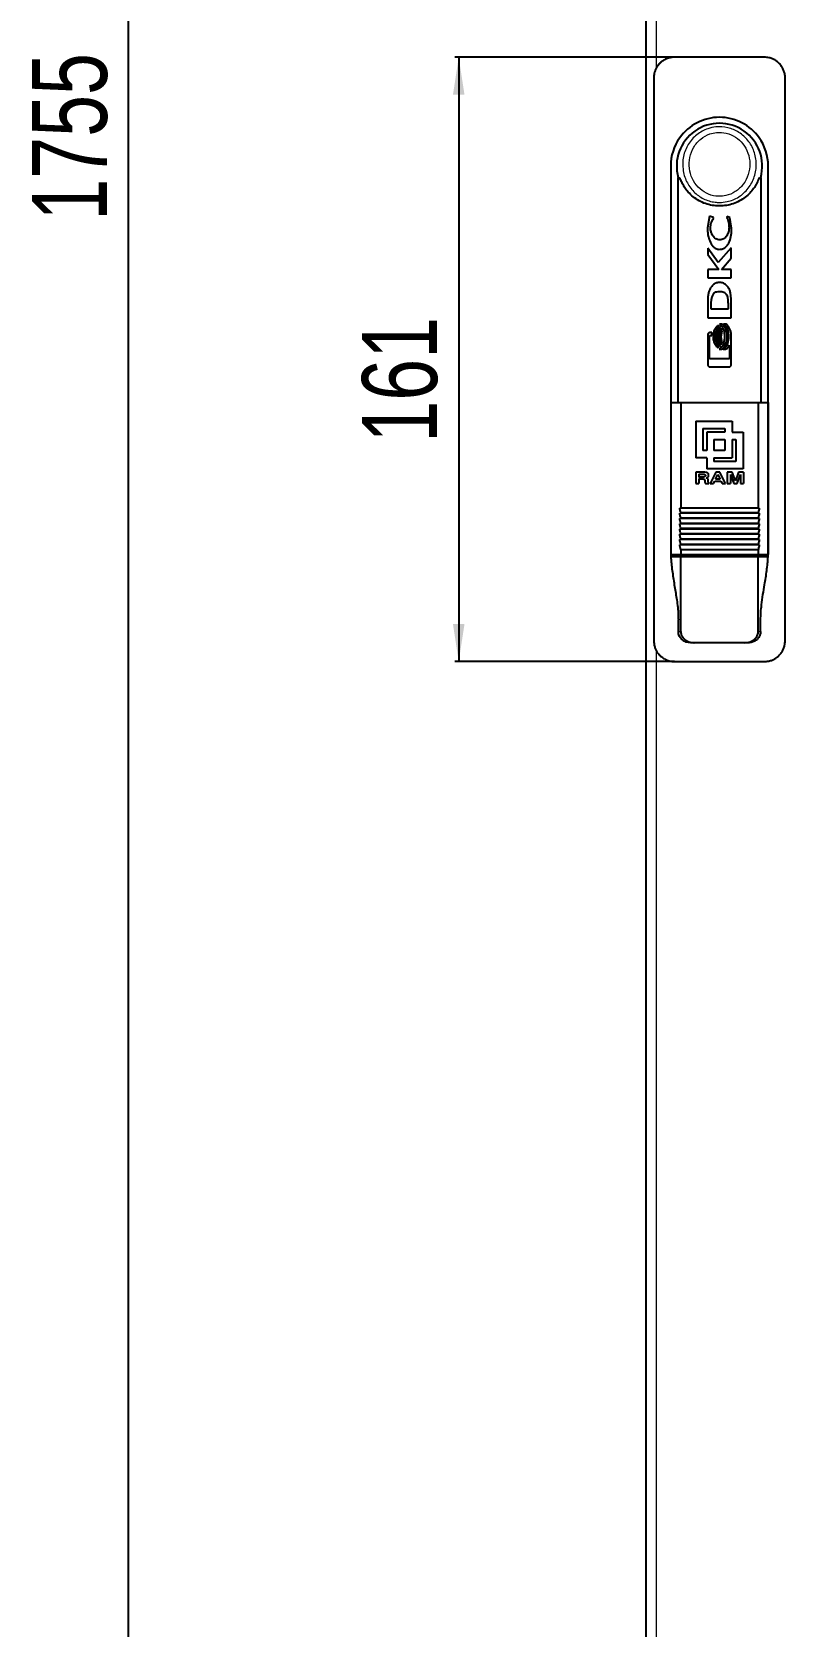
# Model space of a CAD drawing. Header units: millimetres. Extents: x -52 to 1183, y -1011 to 1043.
# Drawn here: x -51.8 to 149, y -335.6 to 89.1 of the extents above; entities that cross this region are included whole.
import ezdxf

# ---------------------------------------------------------------- set-up
doc = ezdxf.new("R2010")
doc.units = ezdxf.units.MM
doc.layers.add('FORMAT', color=7, linetype='Continuous')
doc.styles.add('SLDTEXTSTYLE0', font='TXT', dxfattribs={"width": 0.75})
doc.dimstyles.new('SLDDIMSTYLE0', dxfattribs={"dimtxt": 20, "dimasz": 10, "dimexe": 0, "dimexo": 0.0625, "dimgap": 5, "dimtad": 2, "dimdec": 1, "dimrnd": 1e-09, "dimzin": 12, "dimdsep": 46, "dimtxsty": 'SLDTEXTSTYLE0', "dimsah": 1, "dimcen": 0.09, "dimadec": 0, "dimazin": 3, "dimtfac": 1, "dimtofl": 0, "dimtmove": 0, "dimatfit": 3, "dimfxl": 0, "dimfrac": 2, "dimtolj": 1, "dimtzin": 12, "dimarcsym": 0})

# ---------------------------------------------------------------- blocks, each defined once
blk = doc.blocks.new('_D_1')
at = {"layer": 'FORMAT'}
for p, q in [((111.94, 879.37), (-27.05, 879.37)), ((-26.05, -875.63), (-26.05, 879.37)), ((111.94, -875.63), (-27.05, -875.63))]:
    blk.add_line(p, q, dxfattribs=at)
for points in [[(-26.05, 879.37), (-27.59, 869.37), (-24.51, 869.37)], [(-26.05, -875.63), (-24.51, -865.63), (-27.59, -865.63)]]:
    blk.add_solid(points, dxfattribs=at)
at = {"layer": 'FORMAT', "insert": (-51.83, 38.85), "char_height": 20, "attachment_point": 1, "rotation": 90, "style": 'SLDTEXTSTYLE0'}
blk.add_mtext('1755', dxfattribs=at)
blk = doc.blocks.new('_D_2')
at = {"layer": 'FORMAT'}
for p, q in [((119.44, 82.37), (60.95, 82.37)), ((61.95, 82.37), (61.95, -78.63)), ((119.44, -78.63), (60.95, -78.63))]:
    blk.add_line(p, q, dxfattribs=at)
for points in [[(61.95, 82.37), (60.41, 72.37), (63.49, 72.37)], [(61.95, -78.63), (63.49, -68.63), (60.41, -68.63)]]:
    blk.add_solid(points, dxfattribs=at)
at = {"layer": 'FORMAT', "insert": (36.17, -20.3), "char_height": 20, "attachment_point": 1, "rotation": 90, "style": 'SLDTEXTSTYLE0'}
blk.add_mtext('161', dxfattribs=at)

msp = doc.modelspace()

# ---------------------------------------------------------------- linework, layer by layer
at = {"color": 7, "linetype": 'Continuous', "lineweight": 25}
for p, q in [((111.95, -875.63), (111.95, 879.37)), ((143.45, 82.37), (119.45, 82.37)), ((113.95, 76.87), (113.95, -73.13)), ((148.95, -73.13), (148.95, 76.87)), ((118.45, 53.37), (118.45, -49.63)), ((144.45, -49.63), (144.45, 53.37)), ((120.45, -9.63), (120.45, 50.37)), ((120.45, 50.37), (120.46, 50.37)), ((142.45, 50.37), (142.45, -9.63)), ((142.45, 50.37), (142.45, 50.37)), ((128.76, 40.05), (128.23, 36.89)), ((129.84, 39.67), (128.76, 40.05)), ((129.84, 39.38), (129.84, 39.67)), ((134.24, 39.65), (133.44, 39.93)), ((133.44, 39.93), (133.44, 39.69)), ((134.68, 36.87), (134.24, 39.65)), ((131.1, 27.7), (128.31, 31.5)), ((128.31, 31.5), (128.31, 29.8)), ((128.31, 29.8), (131.26, 25.81)), ((134.6, 31.59), (131.1, 27.7)), ((134.6, 28.85), (134.6, 31.59)), ((131.26, 25.81), (128.31, 25.81)), ((128.31, 25.81), (128.31, 23.59)), ((131.96, 25.81), (134.6, 28.85)), ((134.6, 25.81), (131.96, 25.81)), ((134.6, 23.59), (134.6, 25.81)), ((128.31, 23.59), (134.6, 23.59)), ((128.31, 17.19), (128.31, 12.95)), ((129.27, 17.85), (129.19, 16.87)), ((134.57, 18.01), (134.4, 19.63)), ((134.6, 17.01), (134.57, 18.01)), ((134.6, 16.99), (134.6, 17.01)), ((128.31, 12.95), (134.6, 12.95)), ((129.19, 16.87), (129.19, 15.32)), ((129.19, 15.32), (133.82, 15.32)), ((133.82, 15.32), (133.82, 16.74)), ((134.6, 16.97), (134.6, 16.99)), ((134.6, 12.95), (134.6, 16.97)), ((129.4, 9.02), (128.97, 9.02)), ((129.4, 8.23), (129.4, 9.02)), ((131.41, 10.72), (131.18, 10.87)), ((132.15, 11.25), (131.48, 11.25)), ((131.79, 10.32), (131.55, 10.6)), ((131.89, 7.95), (132.17, 9.51)), ((132.17, 9.51), (131.94, 10.07)), ((133.24, 11.25), (132.55, 11.25)), ((128.31, 8.37), (128.31, 0.52)), ((128.82, 1.98), (128.82, 8.23)), ((128.82, 8.23), (129.4, 8.23)), ((131.13, 5.05), (131.39, 5.19)), ((131.33, 4.58), (132, 4.58)), ((131.54, 5.3), (131.79, 5.58)), ((132.17, 6.38), (131.89, 7.95)), ((131.94, 5.82), (132.17, 6.38)), ((132.4, 4.58), (133.09, 4.58)), ((134.11, 5.66), (134.11, 1.98)), ((134.6, 0.52), (134.6, 8.37)), ((134.11, 1.98), (128.82, 1.98)), ((128.97, -0.13), (133.94, -0.13)), ((118.49, -9.63), (118.49, -50.13)), ((118.49, -9.63), (121.11, -9.63)), ((121.11, -9.63), (141.8, -9.63)), ((121.11, -9.63), (121.11, -37.63)), ((141.8, -9.63), (141.8, -37.63)), ((141.8, -9.63), (144.42, -9.63)), ((144.42, -9.63), (144.42, -50.13)), ((125.11, -14.63), (134.87, -14.63)), ((125.11, -14.63), (125.11, -24.39)), ((127.06, -16.58), (127.06, -22.44)), ((127.06, -16.58), (132.92, -16.58)), ((132.92, -16.58), (132.92, -17.56)), ((134.87, -14.63), (134.87, -17.56)), ((128.04, -17.56), (128.04, -22.44)), ((132.92, -17.56), (128.04, -17.56)), ((129.99, -19.51), (129.99, -22.44)), ((129.99, -19.51), (132.92, -19.51)), ((132.92, -19.51), (132.92, -22.44)), ((134.87, -17.56), (137.8, -17.56)), ((134.87, -19.51), (134.87, -24.39)), ((134.87, -19.51), (135.85, -19.51)), ((135.85, -19.51), (135.85, -25.37)), ((137.8, -17.56), (137.8, -27.32)), ((128.04, -24.39), (125.11, -24.39)), ((128.04, -22.44), (127.06, -22.44)), ((128.04, -24.39), (128.04, -27.32)), ((132.92, -22.44), (129.99, -22.44)), ((129.99, -24.39), (129.99, -25.37)), ((129.99, -24.39), (134.87, -24.39)), ((135.85, -25.37), (129.99, -25.37)), ((127.18, -28.19), (125.11, -28.19)), ((125.11, -28.19), (125.11, -31.16)), ((125.99, -28.69), (125.99, -29.49)), ((125.99, -28.69), (127.06, -28.69)), ((127.02, -29.49), (125.99, -29.49)), ((137.8, -27.32), (128.04, -27.32)), ((130.49, -28.19), (128.96, -31.16)), ((130.41, -30.06), (131.01, -28.79)), ((131.52, -28.19), (130.49, -28.19)), ((131.01, -28.79), (131.61, -30.06)), ((133.07, -31.16), (131.52, -28.19)), ((134.84, -28.19), (133.53, -28.19)), ((133.53, -28.19), (133.53, -31.16)), ((134.37, -28.77), (134.37, -31.16)), ((134.37, -28.77), (135.24, -31.16)), ((135.7, -30.45), (134.84, -28.19)), ((136.54, -28.19), (135.7, -30.45)), ((136.16, -31.16), (137.03, -28.77)), ((137.87, -28.19), (136.54, -28.19)), ((137.03, -28.77), (137.03, -31.16)), ((137.87, -28.19), (137.87, -31.16)), ((125.11, -31.16), (125.99, -31.16)), ((125.99, -29.98), (125.99, -31.16)), ((125.99, -29.98), (126.92, -29.98)), ((127.55, -30.46), (127.56, -30.78)), ((127.69, -31.16), (128.65, -31.16)), ((128.48, -30.73), (128.46, -30.37)), ((128.48, -30.73), (128.48, -30.74)), ((128.65, -31.07), (128.65, -31.16)), ((128.96, -31.16), (129.89, -31.16)), ((129.89, -31.16), (130.18, -30.55)), ((130.18, -30.55), (131.85, -30.55)), ((131.61, -30.06), (130.41, -30.06)), ((131.85, -30.55), (132.14, -31.16)), ((132.14, -31.16), (133.07, -31.16)), ((133.53, -31.16), (134.37, -31.16)), ((135.24, -31.16), (136.16, -31.16)), ((137.03, -31.16), (137.87, -31.16)), ((120.85, -37.73), (121.06, -37.73)), ((141.85, -37.73), (121.06, -37.73)), ((141.85, -37.73), (142.05, -37.73)), ((141.85, -39.13), (121.06, -39.13)), ((141.85, -40.53), (121.06, -40.53)), ((141.85, -41.93), (121.06, -41.93)), ((141.85, -43.33), (121.06, -43.33)), ((141.85, -44.73), (121.06, -44.73)), ((141.85, -46.13), (121.06, -46.13)), ((118.49, -50.13), (121.11, -50.13)), ((118.49, -50.63), (121.11, -50.63)), ((120.45, -50.63), (120.45, -50.13)), ((141.85, -47.53), (121.06, -47.53)), ((121.11, -48.83), (121.11, -50.13)), ((121.11, -50.13), (141.8, -50.13)), ((121.11, -70.63), (121.11, -50.63)), ((121.11, -50.63), (141.8, -50.63)), ((141.8, -48.83), (141.8, -50.13)), ((141.8, -50.13), (144.42, -50.13)), ((141.8, -70.63), (141.8, -50.63)), ((141.8, -50.63), (144.42, -50.63)), ((142.45, -50.13), (142.45, -50.63)), ((120.49, -70.63), (120.49, -67.54)), ((142.41, -70.63), (142.41, -67.54)), ((124.73, -73.63), (123.79, -73.63)), ((138.18, -73.63), (124.73, -73.63)), ((139.12, -73.63), (138.18, -73.63)), ((119.45, -78.63), (143.45, -78.63))]:
    msp.add_line(p, q, dxfattribs=at)
at = {"color": 8, "linetype": 'Continuous', "lineweight": 18}
for p, q in [((114.55, 876.77), (114.55, 79.36)), ((121.11, -37.63), (141.8, -37.63)), ((120.49, -70.63), (121.11, -70.63)), ((141.8, -70.63), (142.41, -70.63)), ((114.55, -75.6), (114.55, -873.03))]:
    msp.add_line(p, q, dxfattribs=at)
at = {"color": 7, "linetype": 'Continuous', "lineweight": 25}
for centre, radius, start, end in [((131.45, 53.37), 11.4, 344.7449, 195.2575), ((131.45, 53.37), 13, 35.3944, 144.6056), ((131.45, 53.37), 13, 144.6056, 180), ((131.45, 53.37), 13, 0, 35.3944), ((131.45, -49.63), 13, 180, 184.4117), ((131.45, -49.63), 13, 355.5883, 0)]:
    msp.add_arc(centre, radius, start, end, dxfattribs=at)
for points, knots in [([(119.45, 82.37), (119.3, 82.37), (119, 82.36), (118.54, 82.3), (118.08, 82.2), (117.69, 82.08), (117.27, 81.92), (116.85, 81.73), (116.41, 81.46), (116.03, 81.18), (115.62, 80.82), (115.19, 80.37), (114.83, 79.87), (114.52, 79.33), (114.27, 78.76), (114.11, 78.2), (114.01, 77.68), (113.96, 77.28), (113.96, 76.97), (113.95, 76.87)], [0, 0, 0, 0, 0.052956, 0.106366, 0.160352, 0.214808, 0.249554, 0.315343, 0.374315, 0.429608, 0.476887, 0.565594, 0.644346, 0.691626, 0.780333, 0.859085, 0.894146, 0.964589, 1, 1, 1, 1]), ([(148.95, 76.87), (148.94, 77.18), (148.91, 77.79), (148.67, 78.69), (148.29, 79.55), (147.77, 80.32), (147.13, 81), (146.39, 81.55), (145.56, 81.98), (144.77, 82.23), (144.06, 82.35), (143.66, 82.36), (143.45, 82.37)], [0, 0, 0, 0, 0.105841, 0.214751, 0.320592, 0.429503, 0.535345, 0.644257, 0.7501, 0.859012, 0.929074, 1, 1, 1, 1]), ([(142.45, 50.37), (142.42, 50.28), (142.35, 50.09), (142.21, 50.06), (142.09, 50.09), (142.04, 50.15), (142.01, 50.15), (141.98, 50.11), (141.9, 49.96), (141.74, 49.59), (141.49, 49.01), (141.04, 48.12), (140.35, 47.07), (139.29, 45.86), (137.97, 44.75), (136.4, 43.82), (134.67, 43.15), (132.84, 42.78), (130.96, 42.7), (129.09, 42.94), (127.27, 43.49), (125.59, 44.32), (124.06, 45.43), (122.91, 46.63), (122.06, 47.81), (121.56, 48.7), (121.23, 49.46), (121.05, 49.87), (120.94, 50.08), (120.91, 50.13), (120.88, 50.15), (120.85, 50.14), (120.77, 50.07), (120.65, 50.06), (120.53, 50.16), (120.48, 50.3), (120.46, 50.37)], [0, 0, 0, 0, 0.029866, 0.060771, 0.080581, 0.084244, 0.085862, 0.08847, 0.091879, 0.103764, 0.126235, 0.148889, 0.193609, 0.239219, 0.292874, 0.34803, 0.402686, 0.458886, 0.514249, 0.571205, 0.626758, 0.683939, 0.739166, 0.796042, 0.832708, 0.869862, 0.888172, 0.906854, 0.910284, 0.912985, 0.914825, 0.916689, 0.924521, 0.95598, 0.977796, 1, 1, 1, 1]), ([(129.05, 36.95), (129.08, 37.39), (129.14, 38.26), (129.61, 39.01), (129.84, 39.38)], [0, 0, 0, 0, 0.500963, 1, 1, 1, 1]), ([(133.44, 39.69), (133.6, 39.25), (133.94, 38.37), (133.98, 37.42), (134, 36.95)], [0, 0, 0, 0, 0.500084, 1, 1, 1, 1]), ([(128.23, 36.89), (128.25, 36.3), (128.31, 35.12), (128.81, 33.41), (129.55, 32.1), (130.37, 31.45), (130.93, 31.22), (131.22, 31.19), (131.37, 31.18)], [0, 0, 0, 0, 0.250282, 0.499393, 0.748791, 0.874699, 0.937286, 1, 1, 1, 1]), ([(131.52, 33.69), (131.34, 33.7), (130.96, 33.74), (130.45, 33.99), (130.01, 34.35), (129.53, 34.94), (129.13, 35.82), (129.08, 36.57), (129.05, 36.95)], [0, 0, 0, 0, 0.124416, 0.248357, 0.373982, 0.500169, 0.7494, 1, 1, 1, 1]), ([(131.37, 31.18), (131.68, 31.21), (132.3, 31.26), (133.12, 31.73), (133.73, 32.43), (134.29, 33.53), (134.63, 35.04), (134.66, 36.26), (134.68, 36.87)], [0, 0, 0, 0, 0.125262, 0.250124, 0.375384, 0.500707, 0.750322, 1, 1, 1, 1]), ([(134, 36.95), (133.97, 36.57), (133.91, 35.82), (133.52, 34.95), (133.05, 34.36), (132.61, 33.99), (132.09, 33.74), (131.71, 33.7), (131.52, 33.69)], [0, 0, 0, 0, 0.249965, 0.497821, 0.623014, 0.748581, 0.874284, 1, 1, 1, 1]), ([(134.4, 19.63), (134.31, 19.93), (134.13, 20.53), (133.62, 21.32), (132.93, 21.95), (132.07, 22.36), (131.12, 22.4), (130.23, 22.09), (129.49, 21.49), (129.14, 20.98), (128.96, 20.72)], [0, 0, 0, 0, 0.125557, 0.25014, 0.375477, 0.500068, 0.624419, 0.749377, 0.874071, 1, 1, 1, 1]), ([(128.96, 20.72), (128.83, 20.44), (128.57, 19.9), (128.37, 18.7), (128.34, 17.79), (128.31, 17.19)], [0, 0, 0, 0, 0.249362, 0.499672, 1, 1, 1, 1]), ([(131.47, 19.87), (131.19, 19.86), (130.76, 19.85), (130.22, 19.67), (129.87, 19.42), (129.63, 19.07), (129.41, 18.54), (129.33, 18.13), (129.27, 17.85)], [0, 0, 0, 0, 0.249432, 0.37514, 0.499356, 0.623458, 0.749245, 1, 1, 1, 1]), ([(133.82, 16.74), (133.81, 17.11), (133.79, 17.86), (133.6, 18.82), (133.11, 19.42), (132.44, 19.82), (131.86, 19.85), (131.47, 19.87)], [0, 0, 0, 0, 0.248427, 0.497372, 0.622903, 0.74851, 1, 1, 1, 1]), ([(128.97, 9.02), (128.88, 9.01), (128.71, 8.99), (128.49, 8.84), (128.37, 8.66), (128.32, 8.5), (128.31, 8.41), (128.31, 8.37)], [0, 0, 0, 0, 0.249445, 0.498999, 0.74851, 0.873859, 1, 1, 1, 1]), ([(131.18, 10.87), (131.05, 10.8), (130.8, 10.68), (130.38, 10.27), (130.03, 9.64), (129.78, 8.81), (129.75, 8.24), (129.74, 7.95)], [0, 0, 0, 0, 0.1246, 0.248977, 0.500405, 0.749333, 1, 1, 1, 1]), ([(130.25, 7.95), (130.29, 8.47), (130.37, 9.25), (130.82, 10.21), (131.22, 10.55), (131.41, 10.72)], [0, 0, 0, 0, 0.4989654, 0.749922, 1, 1, 1, 1]), ([(131.55, 10.6), (131.38, 10.43), (131.05, 10.07), (130.65, 9.16), (130.59, 8.43), (130.55, 7.95)], [0, 0, 0, 0, 0.2501927, 0.5001584, 1, 1, 1, 1]), ([(131.06, 7.95), (131.09, 8.37), (131.13, 9.01), (131.43, 9.8), (131.67, 10.15), (131.79, 10.32)], [0, 0, 0, 0, 0.50146, 0.750257, 1, 1, 1, 1]), ([(131.94, 10.07), (131.77, 9.74), (131.44, 9.07), (131.4, 8.32), (131.38, 7.95)], [0, 0, 0, 0, 0.498433, 1, 1, 1, 1]), ([(131.48, 11.25), (131.61, 11.16), (131.87, 10.98), (132.24, 10.48), (132.71, 9.5), (132.78, 8.57), (132.82, 7.95)], [0, 0, 0, 0, 0.1256783, 0.2511395, 0.5015899, 1, 1, 1, 1]), ([(133.5, 7.95), (133.45, 8.56), (133.38, 9.49), (132.92, 10.48), (132.54, 10.98), (132.28, 11.16), (132.15, 11.25)], [0, 0, 0, 0, 0.496168, 0.747703, 0.874111, 1, 1, 1, 1]), ([(132.55, 11.25), (132.68, 11.16), (132.93, 10.98), (133.31, 10.48), (133.78, 9.5), (133.84, 8.57), (133.89, 7.95)], [0, 0, 0, 0, 0.125677, 0.251137, 0.501585, 1, 1, 1, 1]), ([(134.6, 8.37), (134.58, 8.64), (134.53, 9.19), (134.23, 9.96), (133.91, 10.56), (133.58, 11.01), (133.36, 11.17), (133.24, 11.25)], [0, 0, 0, 0, 0.249822, 0.49931, 0.748741, 0.874879, 1, 1, 1, 1]), ([(129.74, 7.95), (129.75, 7.67), (129.78, 7.11), (130.02, 6.29), (130.36, 5.67), (130.75, 5.25), (131, 5.12), (131.13, 5.05)], [0, 0, 0, 0, 0.248731, 0.497377, 0.750528, 0.875233, 1, 1, 1, 1]), ([(131.39, 5.19), (131.2, 5.36), (130.81, 5.71), (130.37, 6.66), (130.29, 7.43), (130.25, 7.95)], [0, 0, 0, 0, 0.249575, 0.500842, 1, 1, 1, 1]), ([(130.55, 7.95), (130.59, 7.47), (130.65, 6.74), (131.04, 5.84), (131.38, 5.48), (131.54, 5.3)], [0, 0, 0, 0, 0.499584, 0.749527, 1, 1, 1, 1]), ([(131.79, 5.58), (131.67, 5.75), (131.43, 6.1), (131.14, 6.9), (131.09, 7.53), (131.06, 7.95)], [0, 0, 0, 0, 0.2508953, 0.500775, 1, 1, 1, 1]), ([(132.82, 7.95), (132.77, 7.3), (132.7, 6.33), (132.18, 5.31), (131.76, 4.81), (131.47, 4.66), (131.33, 4.58)], [0, 0, 0, 0, 0.497146, 0.748374, 0.87465, 1, 1, 1, 1]), ([(131.38, 7.95), (131.4, 7.57), (131.44, 6.82), (131.77, 6.15), (131.94, 5.82)], [0, 0, 0, 0, 0.501471, 1, 1, 1, 1]), ([(132, 4.58), (132.15, 4.66), (132.44, 4.81), (132.86, 5.31), (133.37, 6.33), (133.45, 7.3), (133.5, 7.95)], [0, 0, 0, 0, 0.125292, 0.251009, 0.501049, 1, 1, 1, 1]), ([(133.89, 7.95), (133.84, 7.3), (133.77, 6.33), (133.25, 5.31), (132.83, 4.81), (132.54, 4.66), (132.4, 4.58)], [0, 0, 0, 0, 0.497154, 0.74838, 0.874653, 1, 1, 1, 1]), ([(133.09, 4.58), (133.21, 4.64), (133.43, 4.75), (133.8, 5.1), (133.99, 5.44), (134.11, 5.66)], [0, 0, 0, 0, 0.248111, 0.495863, 1, 1, 1, 1]), ([(128.31, 0.52), (128.31, 0.48), (128.32, 0.39), (128.37, 0.23), (128.49, 0.05), (128.71, -0.1), (128.88, -0.12), (128.97, -0.13)], [0, 0, 0, 0, 0.125388, 0.250591, 0.500192, 0.749805, 1, 1, 1, 1]), ([(133.94, -0.13), (134.03, -0.12), (134.2, -0.1), (134.42, 0.05), (134.54, 0.23), (134.59, 0.39), (134.6, 0.48), (134.6, 0.52)], [0, 0, 0, 0, 0.249437, 0.498997, 0.748516, 0.87386, 1, 1, 1, 1]), ([(127.7, -29.09), (127.7, -29.13), (127.69, -29.21), (127.64, -29.31), (127.55, -29.39), (127.34, -29.48), (127.15, -29.48), (127.02, -29.49)], [0, 0, 0, 0, 0.144848, 0.259554, 0.374146, 0.548842, 1, 1, 1, 1]), ([(127.06, -28.69), (127.19, -28.69), (127.38, -28.7), (127.57, -28.8), (127.66, -28.89), (127.7, -28.99), (127.7, -29.06), (127.7, -29.09)], [0, 0, 0, 0, 0.464779, 0.639498, 0.766783, 0.894486, 1, 1, 1, 1]), ([(128.58, -29.03), (128.57, -28.93), (128.56, -28.77), (128.44, -28.56), (128.25, -28.39), (127.83, -28.21), (127.45, -28.2), (127.18, -28.19)], [0, 0, 0, 0, 0.149141, 0.264134, 0.378852, 0.560232, 1, 1, 1, 1]), ([(127.94, -29.72), (128.05, -29.69), (128.23, -29.64), (128.44, -29.47), (128.55, -29.28), (128.58, -29.12), (128.58, -29.04), (128.58, -29.03)], [0, 0, 0, 0, 0.331473, 0.546481, 0.762526, 0.960277, 1, 1, 1, 1]), ([(128.46, -30.37), (128.45, -30.27), (128.44, -30.11), (128.33, -29.91), (128.17, -29.79), (128.03, -29.75), (127.94, -29.72)], [0, 0, 0, 0, 0.336422, 0.52346, 0.710673, 1, 1, 1, 1]), ([(126.92, -29.98), (127.03, -29.98), (127.18, -29.99), (127.36, -30.05), (127.45, -30.11), (127.51, -30.22), (127.54, -30.34), (127.55, -30.43), (127.55, -30.46)], [0, 0, 0, 0, 0.362307, 0.499762, 0.603895, 0.707751, 0.888159, 1, 1, 1, 1]), ([(127.56, -30.78), (127.57, -30.81), (127.57, -30.88), (127.6, -31.01), (127.64, -31.1), (127.69, -31.15), (127.69, -31.16)], [0, 0, 0, 0, 0.2561394, 0.5126978, 0.9190221, 1, 1, 1, 1]), ([(128.65, -31.07), (128.63, -31.06), (128.58, -31.03), (128.52, -30.95), (128.49, -30.85), (128.48, -30.77), (128.48, -30.74)], [0, 0, 0, 0, 0.20263, 0.420406, 0.728008, 1, 1, 1, 1]), ([(121.11, -39.03), (121.07, -38.81), (121, -38.49), (120.92, -38.05), (120.87, -37.84), (120.85, -37.73)], [0, 0, 0, 0, 0.499993, 0.749996, 1, 1, 1, 1]), ([(121.06, -37.73), (121.07, -37.73), (121.08, -37.72), (121.1, -37.7), (121.11, -37.67), (121.11, -37.65), (121.11, -37.63), (121.11, -37.63)], [0, 0, 0, 0, 0.295691, 0.568687, 0.759853, 0.951912, 1, 1, 1, 1]), ([(141.8, -37.63), (141.8, -37.64), (141.8, -37.66), (141.81, -37.69), (141.82, -37.71), (141.83, -37.73), (141.84, -37.73), (141.85, -37.73)], [0, 0, 0, 0, 0.1717087, 0.3429843, 0.5250053, 0.735802, 1, 1, 1, 1]), ([(142.05, -37.73), (142.03, -37.84), (141.98, -38.11), (141.9, -38.54), (141.83, -38.87), (141.8, -39.03)], [0, 0, 0, 0, 0.249996, 0.624995, 1, 1, 1, 1]), ([(121.11, -40.43), (121.07, -40.21), (121, -39.89), (120.92, -39.45), (120.87, -39.24), (120.85, -39.13)], [0, 0, 0, 0, 0.499993, 0.749996, 1, 1, 1, 1]), ([(121.11, -41.83), (121.07, -41.61), (121, -41.29), (120.92, -40.85), (120.87, -40.64), (120.85, -40.53)], [0, 0, 0, 0, 0.499993, 0.749996, 1, 1, 1, 1]), ([(121.11, -43.23), (121.07, -43.01), (121, -42.69), (120.92, -42.25), (120.87, -42.04), (120.85, -41.93)], [0, 0, 0, 0, 0.499993, 0.749996, 1, 1, 1, 1]), ([(121.06, -39.13), (121.07, -39.13), (121.08, -39.12), (121.1, -39.1), (121.11, -39.07), (121.11, -39.05), (121.11, -39.03), (121.11, -39.03)], [0, 0, 0, 0, 0.295691, 0.568687, 0.759853, 0.951912, 1, 1, 1, 1]), ([(121.06, -40.53), (121.07, -40.53), (121.08, -40.52), (121.1, -40.5), (121.11, -40.47), (121.11, -40.45), (121.11, -40.43), (121.11, -40.43)], [0, 0, 0, 0, 0.2956914, 0.5686867, 0.7598531, 0.9519121, 1, 1, 1, 1]), ([(121.06, -41.93), (121.07, -41.93), (121.08, -41.92), (121.1, -41.9), (121.11, -41.87), (121.11, -41.85), (121.11, -41.83), (121.11, -41.83)], [0, 0, 0, 0, 0.2956914, 0.5686867, 0.7598531, 0.9519121, 1, 1, 1, 1]), ([(141.8, -39.03), (139.87, -39.03), (136.02, -39.03), (129.1, -39.03), (124.14, -39.03), (121.11, -39.03)], [0, 0, 0, 0, 0.280051, 0.560047, 1, 1, 1, 1]), ([(141.8, -40.43), (139.87, -40.43), (136.02, -40.43), (129.1, -40.43), (124.14, -40.43), (121.11, -40.43)], [0, 0, 0, 0, 0.280051, 0.560047, 1, 1, 1, 1]), ([(141.8, -41.83), (139.87, -41.83), (136.02, -41.83), (129.1, -41.83), (124.14, -41.83), (121.11, -41.83)], [0, 0, 0, 0, 0.280051, 0.560047, 1, 1, 1, 1]), ([(141.8, -39.03), (141.8, -39.04), (141.8, -39.06), (141.81, -39.09), (141.82, -39.11), (141.83, -39.13), (141.84, -39.13), (141.85, -39.13)], [0, 0, 0, 0, 0.171709, 0.342984, 0.525005, 0.735802, 1, 1, 1, 1]), ([(142.05, -39.13), (142.03, -39.24), (141.98, -39.51), (141.9, -39.94), (141.83, -40.27), (141.8, -40.43)], [0, 0, 0, 0, 0.249996, 0.624995, 1, 1, 1, 1]), ([(141.8, -40.43), (141.8, -40.44), (141.8, -40.46), (141.81, -40.49), (141.82, -40.51), (141.83, -40.53), (141.84, -40.53), (141.85, -40.53)], [0, 0, 0, 0, 0.1717087, 0.3429843, 0.5250053, 0.735802, 1, 1, 1, 1]), ([(142.05, -40.53), (142.03, -40.64), (141.98, -40.91), (141.9, -41.34), (141.83, -41.67), (141.8, -41.83)], [0, 0, 0, 0, 0.249996, 0.624995, 1, 1, 1, 1]), ([(141.8, -41.83), (141.8, -41.84), (141.8, -41.86), (141.81, -41.89), (141.82, -41.91), (141.83, -41.93), (141.84, -41.93), (141.85, -41.93)], [0, 0, 0, 0, 0.171709, 0.342984, 0.525005, 0.735802, 1, 1, 1, 1]), ([(142.05, -41.93), (142.03, -42.04), (141.98, -42.31), (141.9, -42.74), (141.83, -43.07), (141.8, -43.23)], [0, 0, 0, 0, 0.249996, 0.6249953, 1, 1, 1, 1]), ([(121.11, -44.63), (121.07, -44.41), (121, -44.09), (120.92, -43.65), (120.87, -43.44), (120.85, -43.33)], [0, 0, 0, 0, 0.4999933, 0.7499958, 1, 1, 1, 1]), ([(121.11, -46.03), (121.07, -45.81), (121, -45.49), (120.92, -45.05), (120.87, -44.84), (120.85, -44.73)], [0, 0, 0, 0, 0.499993, 0.749996, 1, 1, 1, 1]), ([(121.11, -47.43), (121.07, -47.21), (121, -46.89), (120.92, -46.45), (120.87, -46.24), (120.85, -46.13)], [0, 0, 0, 0, 0.499993, 0.749996, 1, 1, 1, 1]), ([(121.06, -43.33), (121.07, -43.33), (121.08, -43.32), (121.1, -43.3), (121.11, -43.27), (121.11, -43.25), (121.11, -43.23), (121.11, -43.23)], [0, 0, 0, 0, 0.295691, 0.568687, 0.759853, 0.951912, 1, 1, 1, 1]), ([(121.06, -44.73), (121.07, -44.73), (121.08, -44.72), (121.1, -44.7), (121.11, -44.67), (121.11, -44.65), (121.11, -44.63), (121.11, -44.63)], [0, 0, 0, 0, 0.295691, 0.568687, 0.759853, 0.951912, 1, 1, 1, 1]), ([(121.06, -46.13), (121.07, -46.13), (121.08, -46.12), (121.1, -46.1), (121.11, -46.07), (121.11, -46.05), (121.11, -46.03), (121.11, -46.03)], [0, 0, 0, 0, 0.295691, 0.568687, 0.759853, 0.951912, 1, 1, 1, 1]), ([(141.8, -43.23), (139.87, -43.23), (136.02, -43.23), (129.1, -43.23), (124.14, -43.23), (121.11, -43.23)], [0, 0, 0, 0, 0.280051, 0.560047, 1, 1, 1, 1]), ([(141.8, -44.63), (139.87, -44.63), (136.02, -44.63), (129.1, -44.63), (124.14, -44.63), (121.11, -44.63)], [0, 0, 0, 0, 0.280051, 0.560047, 1, 1, 1, 1]), ([(141.8, -46.03), (139.87, -46.03), (136.02, -46.03), (129.1, -46.03), (124.14, -46.03), (121.11, -46.03)], [0, 0, 0, 0, 0.280051, 0.560047, 1, 1, 1, 1]), ([(141.8, -43.23), (141.8, -43.24), (141.8, -43.26), (141.81, -43.29), (141.82, -43.31), (141.83, -43.33), (141.84, -43.33), (141.85, -43.33)], [0, 0, 0, 0, 0.171709, 0.342984, 0.525005, 0.735802, 1, 1, 1, 1]), ([(142.05, -43.33), (142.03, -43.44), (141.98, -43.71), (141.9, -44.14), (141.83, -44.47), (141.8, -44.63)], [0, 0, 0, 0, 0.249996, 0.624995, 1, 1, 1, 1]), ([(141.8, -44.63), (141.8, -44.64), (141.8, -44.66), (141.81, -44.69), (141.82, -44.71), (141.83, -44.73), (141.84, -44.73), (141.85, -44.73)], [0, 0, 0, 0, 0.171709, 0.342984, 0.525005, 0.735802, 1, 1, 1, 1]), ([(142.05, -44.73), (142.03, -44.84), (141.98, -45.11), (141.9, -45.54), (141.83, -45.87), (141.8, -46.03)], [0, 0, 0, 0, 0.249996, 0.624995, 1, 1, 1, 1]), ([(141.8, -46.03), (141.8, -46.04), (141.8, -46.06), (141.81, -46.09), (141.82, -46.11), (141.83, -46.13), (141.84, -46.13), (141.85, -46.13)], [0, 0, 0, 0, 0.171709, 0.342984, 0.525005, 0.735802, 1, 1, 1, 1]), ([(142.05, -46.13), (142.03, -46.24), (141.98, -46.51), (141.9, -46.94), (141.83, -47.27), (141.8, -47.43)], [0, 0, 0, 0, 0.249996, 0.624995, 1, 1, 1, 1]), ([(118.49, -50.63), (118.54, -51.26), (118.63, -52.52), (118.85, -54.37), (119.11, -56.25), (119.32, -57.53), (119.42, -58.18)], [0, 0, 0, 0, 0.249645, 0.499697, 0.749684, 1, 1, 1, 1]), ([(121.11, -48.83), (121.07, -48.61), (121, -48.29), (120.92, -47.85), (120.87, -47.64), (120.85, -47.53)], [0, 0, 0, 0, 0.499993, 0.749996, 1, 1, 1, 1]), ([(121.06, -47.53), (121.07, -47.53), (121.08, -47.52), (121.1, -47.5), (121.11, -47.47), (121.11, -47.45), (121.11, -47.43), (121.11, -47.43)], [0, 0, 0, 0, 0.295691, 0.568687, 0.759853, 0.951912, 1, 1, 1, 1]), ([(141.8, -47.43), (139.87, -47.43), (136.02, -47.43), (129.1, -47.43), (124.14, -47.43), (121.11, -47.43)], [0, 0, 0, 0, 0.280051, 0.560047, 1, 1, 1, 1]), ([(141.8, -48.83), (139.87, -48.83), (136.02, -48.83), (129.1, -48.83), (124.14, -48.83), (121.11, -48.83)], [0, 0, 0, 0, 0.280051, 0.560047, 1, 1, 1, 1]), ([(141.8, -47.43), (141.8, -47.44), (141.8, -47.46), (141.81, -47.49), (141.82, -47.51), (141.83, -47.53), (141.84, -47.53), (141.85, -47.53)], [0, 0, 0, 0, 0.171709, 0.342984, 0.525005, 0.735802, 1, 1, 1, 1]), ([(142.05, -47.53), (142.03, -47.64), (141.98, -47.91), (141.9, -48.34), (141.83, -48.67), (141.8, -48.83)], [0, 0, 0, 0, 0.249996, 0.624995, 1, 1, 1, 1]), ([(143.48, -58.18), (143.59, -57.54), (143.79, -56.25), (144.06, -54.38), (144.28, -52.52), (144.37, -51.26), (144.42, -50.63)], [0, 0, 0, 0, 0.249412, 0.4992255, 0.7495239, 1, 1, 1, 1]), ([(119.42, -58.18), (119.62, -59.35), (120.01, -61.72), (120.44, -64.92), (120.48, -66.92), (120.49, -67.54)], [0, 0, 0, 0, 0.401015, 0.812371, 1, 1, 1, 1]), ([(142.41, -67.54), (142.43, -66.87), (142.46, -65.51), (142.69, -63.25), (143.05, -60.77), (143.34, -59.05), (143.48, -58.18)], [0, 0, 0, 0, 0.200882, 0.40717, 0.701581, 1, 1, 1, 1]), ([(123.79, -73.63), (123.39, -73.59), (122.58, -73.52), (121.53, -72.91), (120.8, -72.04), (120.52, -71.22), (120.5, -70.76), (120.49, -70.63)], [0, 0, 0, 0, 0.244194, 0.488981, 0.716656, 0.923156, 1, 1, 1, 1]), ([(121.11, -70.63), (121.14, -70.93), (121.2, -71.52), (121.67, -72.31), (122.38, -72.98), (123.37, -73.47), (124.2, -73.62), (124.68, -73.63), (124.73, -73.63)], [0, 0, 0, 0, 0.169896, 0.33938, 0.519039, 0.726848, 0.970472, 1, 1, 1, 1]), ([(138.18, -73.63), (138.69, -73.58), (139.61, -73.49), (140.72, -72.85), (141.45, -72.04), (141.77, -71.25), (141.79, -70.77), (141.8, -70.63)], [0, 0, 0, 0, 0.292704, 0.526599, 0.722431, 0.919267, 1, 1, 1, 1]), ([(142.41, -70.63), (142.38, -70.95), (142.32, -71.58), (141.82, -72.43), (141.09, -73.1), (140.15, -73.55), (139.46, -73.6), (139.12, -73.63)], [0, 0, 0, 0, 0.1918411, 0.383469, 0.5809611, 0.7934617, 1, 1, 1, 1]), ([(113.95, -73.13), (113.96, -73.28), (113.97, -73.59), (114.03, -74.05), (114.12, -74.5), (114.25, -74.93), (114.45, -75.44), (114.74, -75.99), (115.1, -76.5), (115.5, -76.97), (115.95, -77.39), (116.43, -77.73), (116.87, -77.99), (117.29, -78.19), (117.77, -78.37), (118.19, -78.49), (118.64, -78.58), (119.05, -78.62), (119.35, -78.63), (119.45, -78.63)], [0, 0, 0, 0, 0.052955, 0.106364, 0.160349, 0.214804, 0.262083, 0.350788, 0.429539, 0.476818, 0.565524, 0.644277, 0.679022, 0.744812, 0.803784, 0.859076, 0.894139, 0.964586, 1, 1, 1, 1]), ([(143.45, -78.63), (143.76, -78.61), (144.38, -78.58), (145.28, -78.34), (146.13, -77.97), (146.9, -77.45), (147.58, -76.81), (148.14, -76.07), (148.56, -75.23), (148.81, -74.45), (148.93, -73.74), (148.95, -73.33), (148.95, -73.13)], [0, 0, 0, 0, 0.105843, 0.214755, 0.320598, 0.429511, 0.535354, 0.644266, 0.750109, 0.859021, 0.929078, 1, 1, 1, 1])]:
    msp.add_open_spline(points, degree=3, knots=knots, dxfattribs=at)
at = {"color": 8, "linetype": 'Continuous', "lineweight": 18}
for points, knots in [([(131.45, 43.67), (131.06, 43.69), (129.59, 43.74), (127.12, 44.52), (124.46, 46.44), (122.52, 49.19), (121.54, 52.48), (121.68, 55.98), (122.97, 59.25), (125.27, 61.86), (127.94, 63.32), (130.8, 63.95), (133.71, 63.76), (136.73, 62.49), (139.18, 60.29), (140.83, 57.36), (141.45, 53.96), (140.93, 50.48), (139.28, 47.36), (136.71, 45.02), (133.94, 43.83), (132.14, 43.72), (131.45, 43.67)], [0, 0, 0, 0, 0.01915, 0.070299, 0.121827, 0.174622, 0.228963, 0.28448, 0.340377, 0.39571, 0.449678, 0.484245, 0.535714, 0.587166, 0.639036, 0.692345, 0.747141, 0.802884, 0.858699, 0.913653, 0.967076, 1, 1, 1, 1]), ([(131.45, 45.31), (132.02, 45.34), (133.51, 45.44), (135.8, 46.46), (137.91, 48.43), (139.27, 51.07), (139.7, 54.01), (139.19, 56.87), (137.83, 59.35), (135.81, 61.21), (133.32, 62.29), (130.91, 62.45), (128.55, 61.92), (126.34, 60.68), (124.45, 58.47), (123.39, 55.71), (123.28, 52.76), (124.08, 49.98), (125.68, 47.66), (127.87, 46.03), (129.92, 45.37), (131.13, 45.32), (131.45, 45.31)], [0, 0, 0, 0, 0.032506, 0.085412, 0.140305, 0.196499, 0.252896, 0.308321, 0.361968, 0.413756, 0.464741, 0.515546, 0.549704, 0.603293, 0.658705, 0.7151, 0.771298, 0.826196, 0.879196, 0.930504, 0.981097, 1, 1, 1, 1])]:
    msp.add_open_spline(points, degree=3, knots=knots, dxfattribs=at)

# ---------------------------------------------------------------- dimensions: what is measured, and where the dimension line sits
at = {"layer": 'FORMAT'}
for base, p1, p2, picture, middle in [((-26.05, 879.37), (111.95, -875.63), (111.95, 879.37), '_D_1', (-26.05, 68.41)), ((61.95, -78.63), (119.45, 82.37), (119.45, -78.63), '_D_2', (61.95, 1.87))]:
    dim = msp.add_linear_dim(base=base, p1=p1, p2=p2, angle=90, dimstyle='SLDDIMSTYLE0', dxfattribs=at)
    dim.commit()
    dim.dimension.update_dxf_attribs({"geometry": picture, "text_midpoint": middle, "dimtype": 160})

doc.saveas('drawing.dxf')
